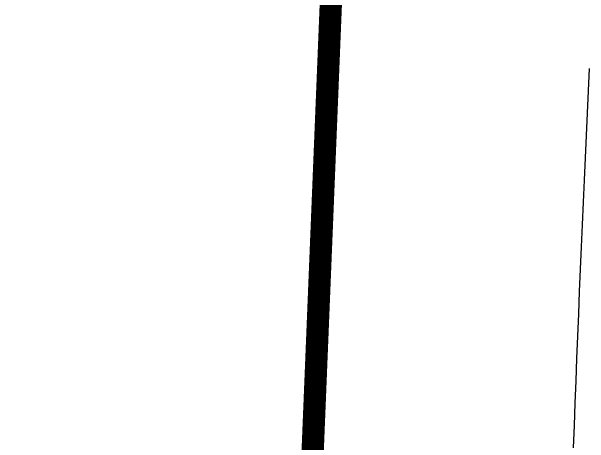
# Model space of a CAD drawing. Header units: millimetres. Extents: x 1864 to 10174863, y -4887456 to 5366151.
# Drawn here: x 6236427.89 to 6236453.82, y 5216236.41 to 5216255.8 of the extents above; entities that cross this region are included whole.
import ezdxf

# ---------------------------------------------------------------- set-up
doc = ezdxf.new("R2010")
doc.units = ezdxf.units.MM
doc.layers.add('!Полоса отвода', color=30, linetype='Continuous')
doc.layers.add('Основное направление 30.05.Верх покрытия', color=7, linetype='Continuous')
doc.layers.add('ИС_Размер', color=3, linetype='Continuous', lineweight=18)
doc.linetypes.add('гр.ПОЛЬ.10', pattern='A,6.75,-2,[131,ltypeshp.shx,S=0.75,R=0,X=-0.75,Y=-0.375],-2,6.75,[130,ltypeshp.shx,S=0.75,R=270.000001,X=-8.75,Y=-0.375],0', length=17.5)

msp = doc.modelspace()

# ---------------------------------------------------------------- linework, layer by layer
at = {"layer": '!Полоса отвода', "color": 30, "linetype": 'гр.ПОЛЬ.10', "true_color": 0xff7f00, "transparency": 33554687, "const_width": 1}
msp.add_lwpolyline([(6236405.392, 5216628.953), (6236433.001, 5216547.483), (6236444.847, 5216481.381), (6236448.927, 5216411.294), (6236444.039, 5216301.119), (6236439.715, 5216194.596), (6236448.662, 5216032.843)], dxfattribs=at)
at = {"layer": 'ИС_Размер', "linetype": 'Continuous'}
msp.add_circle((6226064.774, 5217311.369), 148840.032, dxfattribs=at)
at = {"layer": 'Основное направление 30.05.Верх покрытия', "color": 84, "flags": 128}
msp.add_lwpolyline([(6236453.105, 5216236.207), (6236453.142, 5216237.21), (6236453.179, 5216238.212), (6236453.217, 5216239.215), (6236453.256, 5216240.218), (6236453.296, 5216241.22), (6236453.336, 5216242.223), (6236453.377, 5216243.225), (6236453.418, 5216244.228), (6236453.461, 5216245.231), (6236453.503, 5216246.233), (6236453.547, 5216247.236), (6236453.591, 5216248.238), (6236453.636, 5216249.241), (6236453.681, 5216250.244), (6236453.728, 5216251.246), (6236453.775, 5216252.249), (6236453.822, 5216253.252)], dxfattribs=at)

doc.saveas('drawing.dxf')
